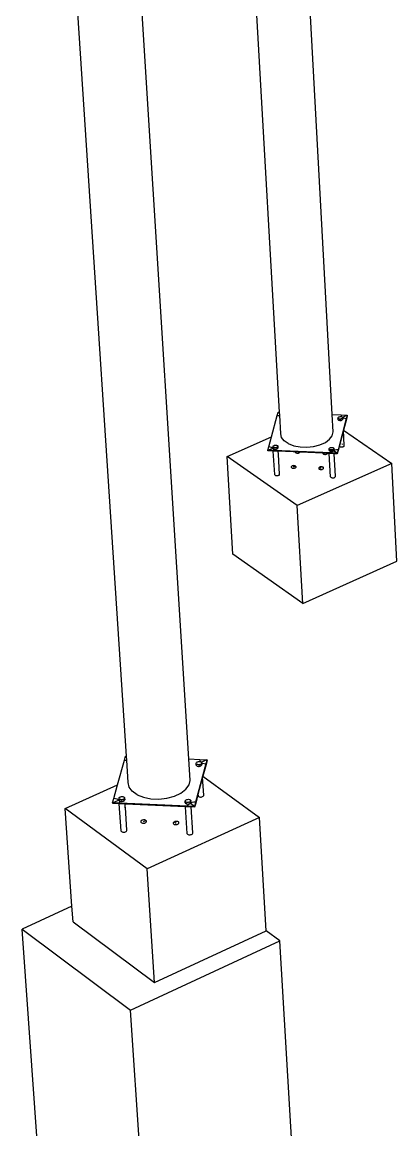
# Model space of a CAD drawing. Header units: inches. Extents: x -1925 to 2772, y -1726 to 1726.
# Drawn here: x -562.3 to -417.3, y -151.3 to 277.6 of the extents above; entities that cross this region are included whole.
import ezdxf

# ---------------------------------------------------------------- set-up
doc = ezdxf.new("R2010")
doc.units = ezdxf.units.IN
doc.header["$MEASUREMENT"] = 0

msp = doc.modelspace()

# ---------------------------------------------------------------- linework, layer by layer
for p, q in [((-442.36, 125.69), (-467.29, 583.05)), ((-462.74, 126.57), (-488.3, 574.97)), ((-497.84, -7.66), (-533.1, 557.74)), ((-521.94, -6.58), (-558.19, 548.09)), ((-465.89, 117.01), (-463.63, 125.3)), ((-463.63, 125.3), (-463.28, 126.6)), ((-463.63, 125.3), (-463.01, 125.32)), ((-463.28, 126.6), (-462.74, 126.57)), ((-463.28, 126.6), (-462.72, 126.21)), ((-463.01, 125.32), (-462.67, 125.38)), ((-462.67, 125.38), (-462.74, 126.57)), ((-462.26, 118.2), (-462.67, 125.38)), ((-442.36, 125.69), (-438.9, 125.54)), ((-441.99, 118.91), (-442.36, 125.69)), ((-440.11, 124.3), (-440.1, 124.43)), ((-440.1, 124.43), (-440.04, 124.56)), ((-440.04, 124.56), (-439.92, 124.67)), ((-439.92, 124.67), (-439.75, 124.77)), ((-439.75, 124.77), (-439.54, 124.84)), ((-439.54, 124.84), (-439.31, 124.88)), ((-439.31, 124.88), (-439.07, 124.89)), ((-439.07, 124.89), (-438.84, 124.86)), ((-438.9, 125.54), (-438.91, 125.2)), ((-438.91, 125.2), (-438.75, 124.88)), ((-438.9, 125.54), (-436.54, 125.44)), ((-438.84, 124.86), (-438.68, 124.81)), ((-438.75, 124.88), (-438.68, 124.81)), ((-438.68, 124.81), (-438.63, 124.8)), ((-438.63, 124.8), (-438.47, 124.71)), ((-438.47, 124.71), (-438.35, 124.6)), ((-438.4, 124.65), (-436.57, 125.46)), ((-438.35, 124.6), (-438.31, 124.53)), ((-438.31, 124.53), (-438.01, 124.37)), ((-438.31, 124.53), (-438.29, 124.48)), ((-438.29, 124.48), (-438.29, 124.35)), ((-438.27, 124.03), (-438.29, 124.48)), ((-438.01, 124.37), (-437.48, 124.22)), ((-436.61, 125.19), (-436.88, 124.15)), ((-436.52, 125.18), (-436.87, 123.89)), ((-436.54, 125.44), (-436.61, 125.19)), ((-436.61, 125.19), (-436.52, 125.18)), ((-436.52, 125.18), (-436.54, 125.44)), ((-440.05, 124.17), (-440.11, 124.3)), ((-440.09, 123.94), (-440.11, 124.3)), ((-440.09, 123.94), (-440.11, 123.9)), ((-436.88, 124.15), (-440.09, 112)), ((-440.04, 124.03), (-440.09, 123.94)), ((-440.08, 123.77), (-440.09, 123.94)), ((-440.08, 123.77), (-440.07, 123.9)), ((-440.02, 123.65), (-440.08, 123.77)), ((-440.07, 123.9), (-440.01, 124.03)), ((-439.97, 124.1), (-440.05, 124.17)), ((-439.97, 124.1), (-440.04, 124.03)), ((-439.9, 123.54), (-440.02, 123.65)), ((-440.01, 124.03), (-439.95, 124.08)), ((-439.95, 124.08), (-439.97, 124.1)), ((-439.93, 124.07), (-439.95, 124.08)), ((-439.77, 123.98), (-439.93, 124.07)), ((-439.9, 123.54), (-439.74, 123.45)), ((-439.56, 123.92), (-439.77, 123.98)), ((-439.74, 123.45), (-439.53, 123.39)), ((-439.33, 123.89), (-439.56, 123.92)), ((-439.3, 123.36), (-439.53, 123.39)), ((-439.09, 123.9), (-439.33, 123.89)), ((-439.31, 123.35), (-439.06, 123.35)), ((-439.06, 123.37), (-439.3, 123.36)), ((-439.08, 123.9), (-439.17, 123.86)), ((-438.86, 123.94), (-439.09, 123.9)), ((-438.83, 123.41), (-439.06, 123.37)), ((-439.06, 123.35), (-438.82, 123.39)), ((-438.65, 124.01), (-438.86, 123.94)), ((-438.83, 123.41), (-438.62, 123.48)), ((-438.82, 123.39), (-438.6, 123.47)), ((-438.48, 124.11), (-438.65, 124.01)), ((-438.45, 123.58), (-438.62, 123.48)), ((-438.6, 123.47), (-438.43, 123.57)), ((-438.36, 124.22), (-438.48, 124.11)), ((-438.45, 123.58), (-438.33, 123.69)), ((-438.43, 123.57), (-438.3, 123.69)), ((-438.29, 124.35), (-438.36, 124.22)), ((-438.29, 124.08), (-438.35, 124.14)), ((-438.35, 124.1), (-438.32, 124.07)), ((-438.27, 123.82), (-438.33, 123.69)), ((-438.32, 124.07), (-438.26, 123.95)), ((-438.3, 123.69), (-438.23, 123.82)), ((-438.27, 124.03), (-438.29, 124.08)), ((-438.23, 123.95), (-438.27, 124.03)), ((-438.26, 123.95), (-438.27, 124.03)), ((-438.26, 123.95), (-438.27, 123.82)), ((-438.23, 123.82), (-438.23, 123.95)), ((-436.87, 123.89), (-437.99, 119.66)), ((-437.48, 124.22), (-436.88, 124.15)), ((-436.87, 123.89), (-436.88, 124.15)), ((-483.02, 109.45), (-465.89, 117.01)), ((-466.93, 113.16), (-465.89, 117.01)), ((-461.93, 116.78), (-462.26, 118.2)), ((-460.93, 115.48), (-461.93, 116.78)), ((-444.98, 114.9), (-443.36, 116.1)), ((-443.36, 116.1), (-442.34, 117.47)), ((-442.34, 117.47), (-441.99, 118.91)), ((-438, 119.62), (-439.56, 113.69)), ((-437.99, 119.66), (-438, 119.62)), ((-437.68, 113.72), (-438, 119.62)), ((-437.99, 119.66), (-419.29, 106.68)), ((-467.29, 111.86), (-466.93, 113.16)), ((-467.29, 111.86), (-465.37, 112.7)), ((-464.92, 111.75), (-467.29, 111.86)), ((-467.27, 111.6), (-467.29, 111.86)), ((-465.14, 111.51), (-467.27, 111.6)), ((-466.33, 113.09), (-466.93, 113.16)), ((-465.8, 112.94), (-466.33, 113.09)), ((-465.36, 112.71), (-465.8, 112.94)), ((-465.06, 112.42), (-465.36, 112.71)), ((-465.2, 113.23), (-465.19, 113.36)), ((-465.14, 113.11), (-465.2, 113.23)), ((-465.18, 112.86), (-465.2, 113.23)), ((-465.18, 112.86), (-465.2, 112.82)), ((-465.2, 112.82), (-465.2, 112.68)), ((-465.2, 112.68), (-465.14, 112.55)), ((-465.19, 113.36), (-465.13, 113.49)), ((-465.18, 112.87), (-465.19, 112.83)), ((-465.17, 112.7), (-465.18, 112.86)), ((-465.13, 112.97), (-465.17, 112.89)), ((-465.13, 112.95), (-465.17, 112.88)), ((-465.17, 112.7), (-465.16, 112.83)), ((-465.11, 112.58), (-465.17, 112.7)), ((-465.16, 112.83), (-465.1, 112.96)), ((-465.05, 113.02), (-465.14, 113.11)), ((-465.14, 112.55), (-465.02, 112.44)), ((-464.61, 102.43), (-465.14, 111.51)), ((-464.91, 111.5), (-465.14, 111.51)), ((-465.13, 113.49), (-465, 113.61)), ((-465.06, 113.03), (-465.13, 112.97)), ((-465.05, 113.02), (-465.13, 112.95)), ((-464.99, 112.47), (-465.11, 112.58)), ((-465.1, 112.96), (-465.04, 113.01)), ((-464.91, 112.1), (-465.06, 112.42)), ((-465.04, 113.01), (-465.05, 113.02)), ((-465.02, 113), (-465.04, 113.01)), ((-464.86, 112.91), (-465.02, 113)), ((-465.02, 112.44), (-464.85, 112.35)), ((-465, 113.61), (-464.83, 113.7)), ((-464.99, 112.47), (-464.83, 112.38)), ((-464.92, 111.75), (-464.91, 112.1)), ((-464.91, 111.5), (-464.92, 111.75)), ((-442.81, 110.8), (-464.92, 111.75)), ((-464.65, 112.85), (-464.86, 112.91)), ((-464.85, 112.35), (-464.64, 112.29)), ((-464.83, 113.7), (-464.62, 113.78)), ((-464.83, 112.38), (-464.62, 112.32)), ((-464.42, 112.82), (-464.65, 112.85)), ((-464.64, 112.29), (-464.4, 112.26)), ((-464.62, 113.78), (-464.39, 113.82)), ((-464.62, 112.32), (-464.39, 112.29)), ((-464.18, 112.83), (-464.42, 112.82)), ((-464.4, 112.28), (-464.15, 112.28)), ((-464.4, 112.26), (-464.15, 112.26)), ((-464.39, 113.82), (-464.15, 113.82)), ((-464.39, 112.29), (-464.15, 112.3)), ((-463.95, 112.87), (-464.18, 112.83)), ((-464.15, 113.82), (-463.92, 113.8)), ((-464.15, 112.3), (-463.92, 112.34)), ((-464.15, 112.28), (-463.91, 112.32)), ((-464.15, 112.26), (-463.91, 112.31)), ((-463.74, 112.94), (-463.95, 112.87)), ((-463.92, 113.8), (-463.71, 113.74)), ((-463.92, 112.34), (-463.71, 112.41)), ((-463.91, 112.32), (-463.69, 112.4)), ((-463.91, 112.31), (-463.7, 112.38)), ((-463.57, 113.04), (-463.74, 112.94)), ((-463.55, 112.74), (-463.73, 112.75)), ((-463.71, 113.74), (-463.55, 113.65)), ((-463.54, 112.51), (-463.71, 112.41)), ((-463.7, 112.38), (-463.52, 112.48)), ((-463.69, 112.4), (-463.51, 112.5)), ((-463.44, 113.16), (-463.57, 113.04)), ((-463.55, 113.65), (-463.43, 113.54)), ((-463.54, 112.51), (-463.41, 112.63)), ((-463.52, 112.48), (-463.39, 112.6)), ((-463.51, 112.5), (-463.38, 112.62)), ((-463.38, 113.28), (-463.44, 113.16)), ((-463.37, 113.02), (-463.44, 113.08)), ((-463.44, 113.04), (-463.4, 113.01)), ((-463.43, 113.54), (-463.37, 113.41)), ((-463.36, 112.74), (-463.42, 112.74)), ((-463.36, 112.74), (-463.41, 112.63)), ((-463.4, 113.01), (-463.34, 112.88)), ((-463.39, 112.6), (-463.32, 112.73)), ((-463.37, 113.41), (-463.38, 113.28)), ((-463.38, 112.62), (-463.32, 112.73)), ((-463.34, 112.88), (-463.37, 113.41)), ((-463.31, 112.89), (-463.37, 113.02)), ((-463.35, 112.75), (-463.36, 112.74)), ((-463.36, 112.74), (-463.32, 112.73)), ((-463.34, 112.88), (-463.35, 112.75)), ((-463.32, 112.75), (-463.31, 112.89)), ((-463.32, 112.74), (-463.32, 112.75)), ((-463.32, 112.73), (-463.32, 112.74)), ((-459.33, 114.39), (-460.93, 115.48)), ((-459.33, 114.39), (-457.23, 113.59)), ((-457.23, 113.59), (-454.79, 113.12)), ((-454.79, 113.12), (-452.16, 113.02)), ((-452.16, 113.02), (-449.53, 113.3)), ((-449.53, 113.3), (-447.08, 113.94)), ((-447.08, 113.94), (-444.98, 114.9)), ((-443.53, 111.98), (-443.53, 111.84)), ((-443.53, 111.84), (-443.47, 111.71)), ((-443.52, 112.36), (-443.51, 112.49)), ((-443.46, 112.24), (-443.52, 112.36)), ((-443.49, 111.83), (-443.52, 112.36)), ((-443.45, 112.1), (-443.52, 111.96)), ((-443.51, 112.49), (-443.45, 112.62)), ((-443.49, 111.83), (-443.48, 111.96)), ((-443.43, 111.71), (-443.49, 111.83)), ((-443.48, 111.96), (-443.42, 112.09)), ((-443.47, 111.71), (-443.35, 111.6)), ((-443.36, 112.14), (-443.46, 112.24)), ((-443.45, 112.62), (-443.32, 112.74)), ((-443.38, 112.16), (-443.45, 112.1)), ((-443.31, 111.6), (-443.43, 111.71)), ((-443.42, 112.09), (-443.36, 112.14)), ((-443.34, 112.13), (-443.36, 112.14)), ((-443.35, 111.6), (-443.18, 111.51)), ((-443.17, 112.04), (-443.34, 112.13)), ((-443.32, 112.74), (-443.15, 112.83)), ((-443.31, 111.6), (-443.14, 111.51)), ((-443.18, 111.51), (-442.96, 111.45)), ((-442.97, 111.98), (-443.17, 112.04)), ((-443.15, 112.83), (-442.94, 112.9)), ((-442.94, 111.45), (-443.14, 111.51)), ((-442.74, 111.95), (-442.97, 111.98)), ((-442.94, 112.9), (-442.71, 112.94)), ((-442.5, 111.96), (-442.74, 111.95)), ((-442.71, 112.94), (-442.47, 112.95)), ((-442.71, 111.42), (-442.58, 111.9)), ((-442.5, 111.96), (-442.58, 111.92)), ((-442.5, 111.9), (-442.58, 111.9)), ((-442.27, 112), (-442.5, 111.96)), ((-442.47, 112.95), (-442.24, 112.92)), ((-442.06, 112.07), (-442.27, 112)), ((-442.05, 111.88), (-442.26, 111.89)), ((-442.24, 112.92), (-442.04, 112.87)), ((-442.03, 111.6), (-442.24, 111.48)), ((-442.24, 111.47), (-442.02, 111.54)), ((-442.23, 111.45), (-442.01, 111.53)), ((-442.06, 112.07), (-441.97, 112.12)), ((-442.04, 112.87), (-441.87, 112.78)), ((-442.02, 111.54), (-441.86, 111.64)), ((-442.01, 111.53), (-441.83, 111.63)), ((-441.88, 112.17), (-441.97, 112.12)), ((-441.76, 112.28), (-441.88, 112.17)), ((-441.87, 112.78), (-441.75, 112.67)), ((-441.86, 111.64), (-441.84, 111.64)), ((-441.84, 111.64), (-441.76, 111.73)), ((-441.83, 111.66), (-441.83, 111.66)), ((-441.81, 111.65), (-441.83, 111.66)), ((-441.83, 111.63), (-441.81, 111.65)), ((-441.81, 111.65), (-441.7, 111.75)), ((-440.44, 110.69), (-441.81, 111.65)), ((-441.77, 111.72), (-441.73, 111.75)), ((-441.76, 111.73), (-441.77, 111.72)), ((-441.7, 112.41), (-441.76, 112.28)), ((-441.71, 112.16), (-441.76, 112.21)), ((-441.7, 112.15), (-441.76, 112.21)), ((-441.76, 112.17), (-441.72, 112.14)), ((-441.32, 111.87), (-441.76, 111.73)), ((-441.76, 111.73), (-441.72, 111.76)), ((-441.75, 112.67), (-441.69, 112.54)), ((-441.68, 111.87), (-441.74, 111.87)), ((-441.68, 111.87), (-441.73, 111.75)), ((-441.72, 112.14), (-441.67, 112.01)), ((-441.72, 111.76), (-441.65, 111.9)), ((-441.71, 112.16), (-441.67, 112.08)), ((-441.69, 112.54), (-441.7, 112.41)), ((-441.69, 112.15), (-441.7, 112.15)), ((-441.7, 111.75), (-441.65, 111.86)), ((-441.67, 112.08), (-441.69, 112.54)), ((-441.63, 112.02), (-441.69, 112.15)), ((-441.67, 111.88), (-441.68, 111.87)), ((-441.65, 112.03), (-441.67, 112.08)), ((-441.67, 112.01), (-441.67, 112.08)), ((-441.67, 112.01), (-441.67, 111.88)), ((-441.65, 111.9), (-441.65, 112.03)), ((-441.65, 111.86), (-441.64, 111.87)), ((-441.64, 111.88), (-441.63, 112.02)), ((-441.64, 111.87), (-441.64, 111.88)), ((-440.72, 111.98), (-441.32, 111.87)), ((-440.09, 112), (-440.72, 111.98)), ((-440.09, 112), (-440.44, 110.69)), ((-440.08, 111.74), (-440.42, 110.44)), ((-440.08, 111.74), (-440.09, 112)), ((-439.56, 113.69), (-440.08, 111.74)), ((-439.55, 113.53), (-439.56, 113.69)), ((-439.48, 113.8), (-439.55, 113.66)), ((-439.55, 113.66), (-439.55, 113.53)), ((-439.55, 113.53), (-439.49, 113.4)), ((-439.49, 113.4), (-439.37, 113.29)), ((-439.36, 113.92), (-439.48, 113.8)), ((-439.37, 113.29), (-439.2, 113.2)), ((-439.24, 113.98), (-439.36, 113.92)), ((-439.2, 113.2), (-438.99, 113.14)), ((-438.99, 113.14), (-438.75, 113.11)), ((-438.75, 113.11), (-438.51, 113.12)), ((-438.48, 114.14), (-438.56, 114.14)), ((-438.51, 113.12), (-438.27, 113.16)), ((-438.32, 114.12), (-438.48, 114.14)), ((-438.27, 113.16), (-438.05, 113.23)), ((-438.05, 113.23), (-437.87, 113.33)), ((-437.87, 113.33), (-437.75, 113.45)), ((-437.75, 113.45), (-437.68, 113.58)), ((-437.68, 113.72), (-437.69, 113.74)), ((-437.68, 113.58), (-437.68, 113.72)), ((-480.77, 71.63), (-483.02, 109.45)), ((-455.89, 90.39), (-483.02, 109.45)), ((-463.25, 111.43), (-464.91, 111.5)), ((-463.18, 110.26), (-463.25, 111.43)), ((-446.02, 110.68), (-463.25, 111.43)), ((-463.17, 110.23), (-463.18, 110.26)), ((-463.17, 110.1), (-463.18, 110.26)), ((-462.73, 102.62), (-463.17, 110.23)), ((-463.17, 110.1), (-463.17, 110.23)), ((-456.63, 111.14), (-456.63, 111.13)), ((-456.63, 111.13), (-456.57, 111)), ((-456.57, 111), (-456.45, 110.89)), ((-456.45, 110.89), (-456.28, 110.8)), ((-456.28, 110.8), (-456.07, 110.73)), ((-456.07, 110.73), (-455.83, 110.71)), ((-455.83, 110.71), (-455.58, 110.71)), ((-455.58, 110.71), (-455.34, 110.75)), ((-455.5, 111.09), (-455.13, 110.83)), ((-455.34, 110.75), (-455.13, 110.83)), ((-455.13, 110.83), (-454.95, 110.93)), ((-454.95, 110.93), (-454.82, 111.05)), ((-454.82, 111.05), (-454.82, 111.06)), ((-446.02, 110.68), (-446.02, 110.67)), ((-444.2, 110.6), (-446.02, 110.68)), ((-446.02, 110.67), (-445.96, 110.54)), ((-445.96, 110.54), (-445.84, 110.43)), ((-445.84, 110.43), (-445.33, 110.65)), ((-445.84, 110.43), (-445.66, 110.33)), ((-445.66, 110.33), (-445.45, 110.27)), ((-445.45, 110.27), (-445.21, 110.25)), ((-445.21, 110.25), (-444.97, 110.25)), ((-444.97, 110.25), (-444.73, 110.29)), ((-444.73, 110.29), (-444.51, 110.37)), ((-444.51, 110.37), (-444.33, 110.47)), ((-444.33, 110.47), (-444.21, 110.59)), ((-444.21, 110.59), (-444.2, 110.6)), ((-443.46, 110.57), (-444.2, 110.6)), ((-442.97, 101.59), (-443.46, 110.57)), ((-442.79, 110.54), (-443.46, 110.57)), ((-442.96, 111.45), (-442.73, 111.42)), ((-442.94, 111.45), (-442.71, 111.42)), ((-442.64, 111.13), (-442.81, 110.8)), ((-442.79, 110.54), (-442.81, 110.8)), ((-440.44, 110.69), (-442.81, 110.8)), ((-441.56, 110.48), (-442.79, 110.54)), ((-442.73, 111.42), (-442.71, 111.42)), ((-442.48, 111.43), (-442.71, 111.42)), ((-442.71, 111.4), (-442.47, 111.41)), ((-442.32, 111.43), (-442.64, 111.13)), ((-442.26, 111.46), (-442.48, 111.43)), ((-442.47, 111.41), (-442.23, 111.45)), ((-442.26, 111.46), (-442.32, 111.43)), ((-442.26, 111.46), (-442.24, 111.47)), ((-441.09, 101.78), (-441.56, 110.48)), ((-440.42, 110.44), (-441.56, 110.48)), ((-440.42, 110.44), (-440.44, 110.69)), ((-458.2, 105.4), (-458.21, 105.27)), ((-458.21, 105.27), (-458.15, 105.14)), ((-458.13, 105.53), (-458.2, 105.4)), ((-458.15, 105.14), (-458.03, 105.02)), ((-458.01, 105.66), (-458.13, 105.53)), ((-458.03, 105.02), (-457.85, 104.93)), ((-457.83, 105.76), (-458.01, 105.66)), ((-457.85, 104.93), (-457.64, 104.87)), ((-457.61, 105.83), (-457.83, 105.76)), ((-457.64, 104.87), (-457.4, 104.84)), ((-457.37, 105.87), (-457.61, 105.83)), ((-457.4, 104.84), (-457.16, 104.85)), ((-457.13, 105.88), (-457.37, 105.87)), ((-457.27, 105.36), (-456.5, 105.7)), ((-457.16, 104.85), (-456.92, 104.89)), ((-456.89, 105.85), (-457.13, 105.88)), ((-456.92, 104.89), (-456.7, 104.97)), ((-456.68, 105.79), (-456.89, 105.85)), ((-456.7, 104.97), (-456.52, 105.07)), ((-456.5, 105.7), (-456.68, 105.79)), ((-456.52, 105.07), (-456.4, 105.19)), ((-456.38, 105.58), (-456.5, 105.7)), ((-456.4, 105.19), (-456.33, 105.32)), ((-456.32, 105.46), (-456.38, 105.58)), ((-456.33, 105.32), (-456.32, 105.46)), ((-419.29, 106.68), (-455.89, 90.39)), ((-447.57, 104.94), (-447.58, 104.8)), ((-447.58, 104.8), (-447.52, 104.68)), ((-447.5, 105.07), (-447.57, 104.94)), ((-447.52, 104.68), (-447.39, 104.56)), ((-447.38, 105.19), (-447.5, 105.07)), ((-447.39, 104.56), (-447.22, 104.47)), ((-447.2, 105.29), (-447.38, 105.19)), ((-447.22, 104.47), (-447.01, 104.41)), ((-446.98, 105.37), (-447.2, 105.29)), ((-447.2, 105.29), (-446.63, 104.9)), ((-447.01, 104.41), (-446.77, 104.38)), ((-446.74, 105.41), (-446.98, 105.37)), ((-446.77, 104.38), (-446.52, 104.39)), ((-446.5, 105.42), (-446.74, 105.41)), ((-446.52, 104.39), (-446.28, 104.43)), ((-446.26, 105.39), (-446.5, 105.42)), ((-446.28, 104.43), (-446.07, 104.5)), ((-446.05, 105.33), (-446.26, 105.39)), ((-446.07, 104.5), (-445.89, 104.61)), ((-445.87, 105.24), (-446.05, 105.33)), ((-445.89, 104.61), (-445.76, 104.73)), ((-445.75, 105.12), (-445.87, 105.24)), ((-445.76, 104.73), (-445.7, 104.86)), ((-445.69, 104.99), (-445.75, 105.12)), ((-445.7, 104.86), (-445.69, 104.99)), ((-417.33, 68.85), (-419.29, 106.68)), ((-464.55, 102.3), (-464.61, 102.43)), ((-464.55, 102.3), (-464.43, 102.18)), ((-464.43, 102.18), (-464.26, 102.09)), ((-464.26, 102.09), (-464.05, 102.03)), ((-464.05, 102.03), (-463.81, 102)), ((-463.81, 102), (-463.57, 102.01)), ((-463.57, 102.01), (-463.32, 102.05)), ((-463.32, 102.05), (-463.11, 102.13)), ((-463.11, 102.13), (-462.93, 102.23)), ((-462.93, 102.23), (-462.8, 102.35)), ((-462.8, 102.35), (-462.73, 102.48)), ((-462.73, 102.62), (-462.74, 102.65)), ((-462.73, 102.48), (-462.73, 102.62)), ((-442.91, 101.46), (-442.97, 101.59)), ((-442.91, 101.46), (-442.79, 101.35)), ((-442.79, 101.35), (-442.62, 101.25)), ((-442.62, 101.25), (-442.4, 101.19)), ((-442.4, 101.19), (-442.17, 101.16)), ((-442.17, 101.16), (-441.92, 101.17)), ((-441.92, 101.17), (-441.68, 101.21)), ((-441.68, 101.21), (-441.46, 101.29)), ((-441.46, 101.29), (-441.37, 101.34)), ((-441.37, 101.34), (-441.28, 101.39)), ((-441.28, 101.39), (-441.16, 101.51)), ((-441.16, 101.51), (-441.09, 101.64)), ((-441.09, 101.64), (-441.09, 101.78)), ((-453.75, 52.47), (-455.89, 90.39)), ((-453.75, 52.47), (-480.77, 71.63)), ((-453.75, 52.47), (-417.33, 68.85)), ((-525.4, -17.71), (-522.75, -8.15)), ((-522.75, -8.15), (-522.3, -6.57)), ((-522.75, -8.15), (-522.01, -8.13)), ((-522.3, -6.57), (-521.94, -6.58)), ((-522.3, -6.57), (-521.92, -6.85)), ((-522.01, -8.13), (-521.84, -8.1)), ((-521.84, -8.1), (-521.94, -6.58)), ((-521.27, -16.85), (-521.84, -8.1)), ((-497.84, -7.66), (-493.55, -7.86)), ((-497.32, -15.97), (-497.84, -7.66)), ((-493.55, -7.86), (-493.56, -8.27)), ((-493.56, -8.27), (-493.39, -8.67)), ((-493.55, -7.86), (-490.76, -7.98)), ((-493.01, -8.96), (-490.8, -7.95)), ((-490.84, -8.27), (-491.19, -9.57)), ((-490.75, -8.28), (-491.17, -9.86)), ((-490.76, -7.98), (-490.84, -8.27)), ((-490.84, -8.27), (-490.75, -8.28)), ((-490.75, -8.28), (-490.76, -7.98)), ((-491.19, -9.57), (-495.2, -24.44)), ((-495.01, -9.41), (-495, -9.25)), ((-494.94, -9.56), (-495.01, -9.41)), ((-494.98, -9.83), (-495.01, -9.41)), ((-495, -9.25), (-494.92, -9.1)), ((-494.98, -9.83), (-495, -9.87)), ((-494.97, -10.03), (-494.98, -9.83)), ((-494.93, -9.73), (-494.97, -9.8)), ((-494.97, -9.87), (-494.93, -9.79)), ((-494.97, -10.03), (-494.97, -9.87)), ((-494.91, -10.18), (-494.97, -10.03)), ((-494.81, -9.7), (-494.94, -9.56)), ((-494.92, -9.1), (-494.78, -8.96)), ((-494.91, -10.18), (-494.77, -10.31)), ((-494.61, -9.8), (-494.81, -9.7)), ((-494.78, -8.96), (-494.58, -8.84)), ((-494.57, -10.42), (-494.77, -10.31)), ((-494.37, -9.88), (-494.61, -9.8)), ((-494.58, -8.84), (-494.33, -8.75)), ((-494.57, -10.42), (-494.33, -10.49)), ((-494.1, -9.91), (-494.37, -9.88)), ((-494.33, -8.75), (-494.05, -8.7)), ((-494.33, -10.49), (-494.06, -10.52)), ((-493.82, -9.9), (-494.1, -9.91)), ((-494.07, -10.54), (-493.78, -10.54)), ((-494.06, -10.52), (-493.78, -10.52)), ((-494.05, -8.7), (-493.77, -8.69)), ((-493.55, -9.85), (-493.82, -9.9)), ((-493.51, -10.47), (-493.78, -10.52)), ((-493.78, -10.54), (-493.49, -10.49)), ((-493.77, -8.69), (-493.5, -8.73)), ((-493.3, -9.77), (-493.55, -9.85)), ((-493.51, -10.47), (-493.26, -10.38)), ((-493.5, -8.73), (-493.26, -8.8)), ((-493.49, -10.49), (-493.24, -10.4)), ((-493.39, -8.67), (-493.24, -8.81)), ((-493.09, -9.65), (-493.3, -9.77)), ((-493.26, -8.8), (-493.24, -8.81)), ((-493.06, -10.26), (-493.26, -10.38)), ((-493.24, -8.81), (-493.07, -8.91)), ((-493.24, -10.4), (-493.03, -10.27)), ((-492.95, -9.51), (-493.09, -9.65)), ((-493.07, -8.91), (-492.93, -9.04)), ((-493.06, -10.26), (-492.91, -10.12)), ((-493.03, -10.27), (-492.88, -10.13)), ((-492.87, -9.35), (-492.95, -9.51)), ((-492.86, -9.64), (-492.95, -9.56)), ((-492.94, -9.6), (-492.89, -9.65)), ((-492.93, -9.04), (-492.91, -9.08)), ((-492.91, -9.08), (-492.53, -9.29)), ((-492.91, -9.08), (-492.86, -9.19)), ((-492.83, -9.96), (-492.91, -10.12)), ((-492.89, -9.65), (-492.83, -9.8)), ((-492.88, -10.13), (-492.79, -9.96)), ((-492.86, -9.19), (-492.87, -9.35)), ((-492.83, -9.7), (-492.86, -9.19)), ((-492.83, -9.7), (-492.86, -9.64)), ((-492.79, -9.8), (-492.83, -9.7)), ((-492.83, -9.8), (-492.83, -9.7)), ((-492.83, -9.8), (-492.83, -9.96)), ((-492.79, -9.96), (-492.79, -9.8)), ((-492.53, -9.29), (-491.9, -9.48)), ((-491.17, -9.86), (-492.38, -14.36)), ((-491.9, -9.48), (-491.19, -9.57)), ((-491.17, -9.86), (-491.19, -9.57)), ((-520.9, -18.59), (-521.27, -16.85)), ((-497.76, -17.74), (-497.32, -15.97)), ((-492.48, -14.73), (-494.3, -21.47)), ((-492.38, -14.36), (-492.48, -14.73)), ((-492.05, -21.68), (-492.48, -14.73)), ((-492.38, -14.36), (-470.47, -30.3)), ((-545.65, -26.91), (-525.4, -17.71)), ((-526.88, -23.02), (-525.4, -17.71)), ((-519.74, -20.18), (-520.9, -18.59)), ((-517.87, -21.51), (-519.74, -20.18)), ((-503.42, -22.06), (-500.92, -20.89)), ((-500.92, -20.89), (-498.98, -19.41)), ((-498.98, -19.41), (-497.76, -17.74)), ((-527.32, -24.61), (-526.88, -23.02)), ((-527.32, -24.61), (-525.04, -23.58)), ((-524.53, -24.74), (-527.32, -24.61)), ((-527.3, -24.91), (-527.32, -24.61)), ((-524.75, -25.03), (-527.3, -24.91)), ((-526.17, -23.1), (-526.88, -23.02)), ((-525.54, -23.29), (-526.17, -23.1)), ((-525.03, -23.57), (-525.54, -23.29)), ((-524.68, -23.92), (-525.03, -23.57)), ((-524.84, -22.96), (-524.83, -22.8)), ((-524.77, -23.12), (-524.84, -22.96)), ((-524.81, -23.39), (-524.84, -22.96)), ((-524.83, -23.44), (-524.84, -23.6)), ((-524.84, -23.6), (-524.77, -23.76)), ((-524.83, -22.8), (-524.75, -22.65)), ((-524.81, -23.38), (-524.83, -23.42)), ((-524.81, -23.39), (-524.83, -23.44)), ((-524.8, -23.58), (-524.81, -23.39)), ((-524.73, -23.73), (-524.8, -23.58)), ((-524.68, -23.21), (-524.77, -23.12)), ((-524.77, -23.76), (-524.63, -23.9)), ((-524.76, -23.35), (-524.71, -23.26)), ((-524.75, -23.26), (-524.76, -23.29)), ((-524.75, -23.28), (-524.76, -23.3)), ((-524.75, -22.65), (-524.6, -22.5)), ((-524.69, -23.2), (-524.75, -23.26)), ((-524.68, -23.21), (-524.75, -23.28)), ((-524.06, -35.51), (-524.75, -25.03)), ((-524.51, -25.04), (-524.75, -25.03)), ((-524.6, -23.87), (-524.73, -23.73)), ((-524.71, -23.26), (-524.67, -23.22)), ((-524.67, -23.22), (-524.68, -23.21)), ((-524.51, -24.32), (-524.68, -23.92)), ((-524.64, -23.25), (-524.67, -23.22)), ((-524.44, -23.36), (-524.64, -23.25)), ((-524.63, -23.9), (-524.43, -24.01)), ((-524.6, -22.5), (-524.4, -22.39)), ((-524.6, -23.87), (-524.4, -23.97)), ((-524.53, -24.74), (-524.51, -24.32)), ((-524.51, -25.04), (-524.53, -24.74)), ((-498.43, -25.92), (-524.53, -24.74)), ((-522.51, -25.13), (-524.51, -25.04)), ((-524.2, -23.43), (-524.44, -23.36)), ((-524.43, -24.01), (-524.18, -24.09)), ((-524.4, -22.39), (-524.15, -22.3)), ((-524.4, -23.97), (-524.16, -24.05)), ((-523.93, -23.46), (-524.2, -23.43)), ((-524.18, -24.09), (-523.9, -24.12)), ((-523.89, -24.08), (-524.16, -24.05)), ((-524.15, -22.3), (-523.87, -22.25)), ((-523.65, -23.46), (-523.93, -23.46)), ((-523.9, -24.1), (-523.6, -24.09)), ((-523.9, -24.12), (-523.61, -24.11)), ((-523.89, -24.08), (-523.61, -24.07)), ((-523.87, -22.25), (-523.59, -22.24)), ((-523.37, -23.41), (-523.65, -23.46)), ((-523.61, -24.07), (-523.33, -24.02)), ((-523.61, -24.11), (-523.32, -24.06)), ((-523.6, -24.09), (-523.32, -24.04)), ((-523.59, -22.24), (-523.32, -22.27)), ((-523.12, -23.32), (-523.37, -23.41)), ((-523.33, -24.02), (-523.08, -23.93)), ((-523.32, -22.27), (-523.08, -22.35)), ((-523.32, -24.04), (-523.06, -23.95)), ((-523.32, -24.06), (-523.07, -23.97)), ((-522.92, -23.2), (-523.12, -23.32)), ((-522.9, -23.53), (-523.11, -23.52)), ((-523.08, -22.35), (-522.88, -22.45)), ((-522.88, -23.82), (-523.08, -23.93)), ((-523.07, -23.97), (-522.85, -23.85)), ((-523.06, -23.95), (-522.85, -23.83)), ((-522.77, -23.06), (-522.92, -23.2)), ((-522.88, -22.45), (-522.75, -22.59)), ((-522.88, -23.82), (-522.73, -23.67)), ((-522.85, -23.83), (-522.7, -23.68)), ((-522.85, -23.85), (-522.7, -23.7)), ((-522.69, -22.9), (-522.77, -23.06)), ((-522.75, -22.59), (-522.68, -22.74)), ((-522.7, -23.7), (-522.62, -23.54)), ((-522.7, -23.68), (-522.62, -23.54)), ((-522.68, -22.74), (-522.69, -22.9)), ((-522.64, -23.36), (-522.68, -22.74)), ((-522.6, -23.35), (-522.67, -23.2)), ((-522.66, -23.31), (-522.64, -23.36)), ((-522.66, -23.54), (-522.62, -23.54)), ((-522.64, -23.36), (-522.65, -23.52)), ((-522.62, -23.53), (-522.61, -23.52)), ((-522.62, -23.54), (-522.62, -23.53)), ((-522.61, -23.52), (-522.6, -23.35)), ((-522.43, -26.39), (-522.51, -25.13)), ((-499.17, -26.18), (-522.51, -25.13)), ((-517.87, -21.51), (-515.41, -22.5)), ((-515.41, -22.5), (-512.53, -23.07)), ((-512.53, -23.07), (-509.43, -23.19)), ((-509.43, -23.19), (-506.32, -22.84)), ((-506.32, -22.84), (-503.42, -22.06)), ((-499.26, -24.47), (-499.26, -24.63)), ((-499.26, -24.63), (-499.19, -24.79)), ((-499.25, -24.03), (-499.24, -23.87)), ((-499.18, -24.18), (-499.25, -24.03)), ((-499.21, -24.65), (-499.25, -24.03)), ((-499.24, -23.87), (-499.16, -23.71)), ((-499.16, -24.32), (-499.24, -24.48)), ((-499.21, -24.49), (-499.13, -24.33)), ((-499.21, -24.65), (-499.21, -24.49)), ((-499.14, -24.8), (-499.21, -24.65)), ((-499.19, -24.79), (-499.05, -24.93)), ((-499.08, -24.29), (-499.18, -24.18)), ((-499.16, -23.71), (-499.02, -23.57)), ((-499.1, -24.26), (-499.16, -24.32)), ((-499.01, -24.93), (-499.14, -24.8)), ((-499.13, -24.33), (-499.08, -24.29)), ((-499.05, -24.32), (-499.08, -24.29)), ((-498.85, -24.43), (-499.05, -24.32)), ((-499.05, -24.93), (-498.85, -25.04)), ((-499.02, -23.57), (-498.81, -23.45)), ((-499.01, -24.93), (-498.81, -25.04)), ((-498.61, -24.5), (-498.85, -24.43)), ((-498.85, -25.04), (-498.6, -25.12)), ((-498.81, -23.45), (-498.56, -23.36)), ((-498.57, -25.11), (-498.81, -25.04)), ((-498.34, -24.53), (-498.61, -24.5)), ((-498.6, -25.12), (-498.32, -25.15)), ((-498.57, -25.11), (-498.3, -25.15)), ((-498.56, -23.36), (-498.29, -23.32)), ((-498.22, -25.51), (-498.43, -25.92)), ((-498.06, -24.52), (-498.34, -24.53)), ((-498.32, -25.15), (-498.3, -25.15)), ((-498.31, -25.17), (-498.01, -25.16)), ((-498.3, -25.15), (-498.03, -25.14)), ((-498.29, -23.32), (-498.01, -23.31)), ((-497.84, -25.13), (-498.22, -25.51)), ((-497.78, -24.47), (-498.06, -24.52)), ((-498.03, -25.14), (-497.77, -25.1)), ((-498.01, -23.31), (-497.74, -23.34)), ((-498.01, -25.16), (-497.73, -25.11)), ((-497.77, -25.1), (-497.84, -25.13)), ((-497.53, -24.39), (-497.78, -24.47)), ((-497.77, -25.1), (-497.74, -25.09)), ((-497.74, -23.34), (-497.49, -23.41)), ((-497.74, -25.09), (-497.49, -25)), ((-497.73, -25.11), (-497.47, -25.02)), ((-497.33, -24.27), (-497.53, -24.39)), ((-497.15, -24.6), (-497.52, -24.58)), ((-497.3, -24.82), (-497.5, -24.94)), ((-497.49, -23.41), (-497.3, -23.52)), ((-497.29, -24.88), (-497.49, -25)), ((-497.47, -25.02), (-497.26, -24.9)), ((-497.23, -24.17), (-497.33, -24.27)), ((-497.3, -23.52), (-497.16, -23.66)), ((-497.18, -24.78), (-497.3, -24.82)), ((-497.29, -24.88), (-497.18, -24.78)), ((-497.26, -24.85), (-497.29, -24.83)), ((-497.29, -24.88), (-497.27, -24.88)), ((-497.27, -24.88), (-497.17, -24.77)), ((-497.25, -24.86), (-497.26, -24.85)), ((-497.26, -24.9), (-497.23, -24.87)), ((-497.23, -24.87), (-497.25, -24.86)), ((-497.2, -24.14), (-497.23, -24.17)), ((-497.23, -24.17), (-497.18, -24.22)), ((-497.23, -24.87), (-497.11, -24.75)), ((-495.63, -26.04), (-497.23, -24.87)), ((-497.18, -24.12), (-497.2, -24.14)), ((-497.18, -24.17), (-497.2, -24.14)), ((-497.18, -24.17), (-497.2, -24.15)), ((-497.1, -23.97), (-497.18, -24.12)), ((-497.14, -24.74), (-497.18, -24.78)), ((-497.17, -24.77), (-497.18, -24.78)), ((-496.66, -24.59), (-497.17, -24.77)), ((-497.17, -24.77), (-497.12, -24.73)), ((-497.16, -23.66), (-497.1, -23.81)), ((-497.12, -24.73), (-497.04, -24.57)), ((-497.11, -24.75), (-497.04, -24.61)), ((-497.1, -23.81), (-497.1, -23.97)), ((-497.06, -24.33), (-497.1, -23.81)), ((-497.02, -24.42), (-497.08, -24.27)), ((-497.06, -24.33), (-497.08, -24.29)), ((-497.08, -24.38), (-497.06, -24.42)), ((-497.03, -24.4), (-497.06, -24.33)), ((-497.06, -24.42), (-497.06, -24.33)), ((-497.06, -24.42), (-497.06, -24.58)), ((-497.04, -24.57), (-497.03, -24.4)), ((-497.04, -24.61), (-497.03, -24.6)), ((-497.03, -24.58), (-497.02, -24.42)), ((-497.03, -24.6), (-497.03, -24.58)), ((-495.94, -24.46), (-496.66, -24.59)), ((-495.2, -24.44), (-495.94, -24.46)), ((-495.2, -24.44), (-495.63, -26.04)), ((-495.18, -24.74), (-495.61, -26.34)), ((-495.18, -24.74), (-495.2, -24.44)), ((-494.3, -21.47), (-495.18, -24.74)), ((-494.27, -21.91), (-494.3, -21.47)), ((-494.23, -21.67), (-494.27, -21.75)), ((-494.27, -21.75), (-494.27, -21.91)), ((-494.27, -21.91), (-494.2, -22.07)), ((-494.2, -22.07), (-494.06, -22.21)), ((-494.06, -22.21), (-493.86, -22.32)), ((-493.86, -22.32), (-493.61, -22.39)), ((-493.61, -22.39), (-493.33, -22.43)), ((-493.33, -22.43), (-493.04, -22.42)), ((-493.04, -22.42), (-492.76, -22.37)), ((-492.76, -22.37), (-492.5, -22.28)), ((-492.5, -22.28), (-492.29, -22.15)), ((-492.29, -22.15), (-492.14, -22.01)), ((-492.14, -22.01), (-492.06, -21.84)), ((-492.06, -21.84), (-492.05, -21.68)), ((-513.98, -50.26), (-545.65, -26.91)), ((-543.06, -64.67), (-545.65, -26.91)), ((-522.41, -26.44), (-522.43, -26.39)), ((-522.42, -26.6), (-522.43, -26.39)), ((-522.42, -26.6), (-522.41, -26.44)), ((-521.83, -35.28), (-522.41, -26.44)), ((-498.52, -36.54), (-499.17, -26.18)), ((-498.41, -26.21), (-499.17, -26.18)), ((-498.41, -26.21), (-498.43, -25.92)), ((-495.63, -26.04), (-498.43, -25.92)), ((-496.92, -26.28), (-498.41, -26.21)), ((-496.29, -36.3), (-496.92, -26.28)), ((-495.61, -26.34), (-496.92, -26.28)), ((-495.61, -26.34), (-495.63, -26.04)), ((-516.43, -31.86), (-516.44, -32.03)), ((-516.44, -32.03), (-516.37, -32.19)), ((-516.35, -31.7), (-516.43, -31.86)), ((-516.37, -32.19), (-516.23, -32.33)), ((-516.2, -31.55), (-516.35, -31.7)), ((-516.23, -32.33), (-516.03, -32.44)), ((-515.99, -31.43), (-516.2, -31.55)), ((-516.03, -32.44), (-515.78, -32.51)), ((-515.73, -31.34), (-515.99, -31.43)), ((-515.78, -32.51), (-515.5, -32.55)), ((-515.44, -31.29), (-515.73, -31.34)), ((-515.5, -32.55), (-515.21, -32.54)), ((-515.15, -31.28), (-515.44, -31.29)), ((-515.33, -31.91), (-514.42, -31.5)), ((-515.21, -32.54), (-514.92, -32.49)), ((-514.87, -31.31), (-515.15, -31.28)), ((-514.92, -32.49), (-514.67, -32.4)), ((-514.62, -31.39), (-514.87, -31.31)), ((-514.67, -32.4), (-514.46, -32.27)), ((-514.42, -31.5), (-514.62, -31.39)), ((-514.46, -32.27), (-514.3, -32.13)), ((-514.28, -31.64), (-514.42, -31.5)), ((-514.3, -32.13), (-514.22, -31.96)), ((-514.21, -31.8), (-514.28, -31.64)), ((-514.22, -31.96), (-514.21, -31.8)), ((-470.47, -30.3), (-513.98, -50.26)), ((-503.89, -32.43), (-503.9, -32.6)), ((-503.9, -32.6), (-503.83, -32.75)), ((-503.81, -32.27), (-503.89, -32.43)), ((-503.83, -32.75), (-503.69, -32.89)), ((-503.66, -32.12), (-503.81, -32.27)), ((-503.69, -32.89), (-503.49, -33)), ((-503.44, -32), (-503.66, -32.12)), ((-503.49, -33), (-503.24, -33.08)), ((-503.19, -31.9), (-503.44, -32)), ((-503.44, -32), (-502.78, -32.48)), ((-503.24, -33.08), (-502.96, -33.11)), ((-502.9, -31.85), (-503.19, -31.9)), ((-502.96, -33.11), (-502.66, -33.1)), ((-502.61, -31.84), (-502.9, -31.85)), ((-502.66, -33.1), (-502.38, -33.05)), ((-502.33, -31.88), (-502.61, -31.84)), ((-502.38, -33.05), (-502.12, -32.96)), ((-502.08, -31.95), (-502.33, -31.88)), ((-502.12, -32.96), (-501.91, -32.84)), ((-501.88, -32.07), (-502.08, -31.95)), ((-501.91, -32.84), (-501.76, -32.69)), ((-501.74, -32.21), (-501.88, -32.07)), ((-501.76, -32.69), (-501.68, -32.53)), ((-501.67, -32.36), (-501.74, -32.21)), ((-501.68, -32.53), (-501.67, -32.36)), ((-467.88, -74.17), (-470.47, -30.3)), ((-523.99, -35.67), (-524.06, -35.51)), ((-523.85, -35.81), (-523.99, -35.67)), ((-523.85, -35.81), (-523.65, -35.92)), ((-523.65, -35.92), (-523.4, -35.99)), ((-523.4, -35.99), (-523.12, -36.03)), ((-523.12, -36.03), (-522.83, -36.02)), ((-522.83, -36.02), (-522.54, -35.97)), ((-522.54, -35.97), (-522.29, -35.88)), ((-522.29, -35.88), (-522.07, -35.75)), ((-522.07, -35.75), (-521.92, -35.6)), ((-521.92, -35.6), (-521.84, -35.44)), ((-521.84, -35.44), (-521.83, -35.28)), ((-498.45, -36.69), (-498.52, -36.54)), ((-498.45, -36.69), (-498.31, -36.83)), ((-498.31, -36.83), (-498.11, -36.94)), ((-498.11, -36.94), (-497.86, -37.02)), ((-497.86, -37.02), (-497.57, -37.05)), ((-497.57, -37.05), (-497.28, -37.05)), ((-497.28, -37.05), (-497, -36.99)), ((-497, -36.99), (-496.74, -36.9)), ((-496.74, -36.9), (-496.53, -36.78)), ((-496.53, -36.78), (-496.38, -36.63)), ((-496.38, -36.63), (-496.3, -36.47)), ((-496.3, -36.47), (-496.29, -36.3)), ((-511.13, -94.25), (-513.98, -50.26)), ((-543.06, -64.67), (-562.34, -73.52)), ((-542.65, -70.76), (-543.06, -64.67)), ((-542.65, -70.76), (-511.13, -94.25)), ((-562.34, -73.52), (-520.37, -104.95)), ((-538.6, -407.77), (-562.34, -73.52)), ((-511.13, -94.25), (-467.88, -74.17)), ((-462.57, -78.07), (-467.88, -74.17)), ((-520.37, -104.95), (-462.57, -78.07)), ((-443.02, -412.51), (-462.57, -78.07)), ((-498.23, -440.5), (-520.37, -104.95))]:
    msp.add_line(p, q)

doc.saveas('drawing.dxf')
